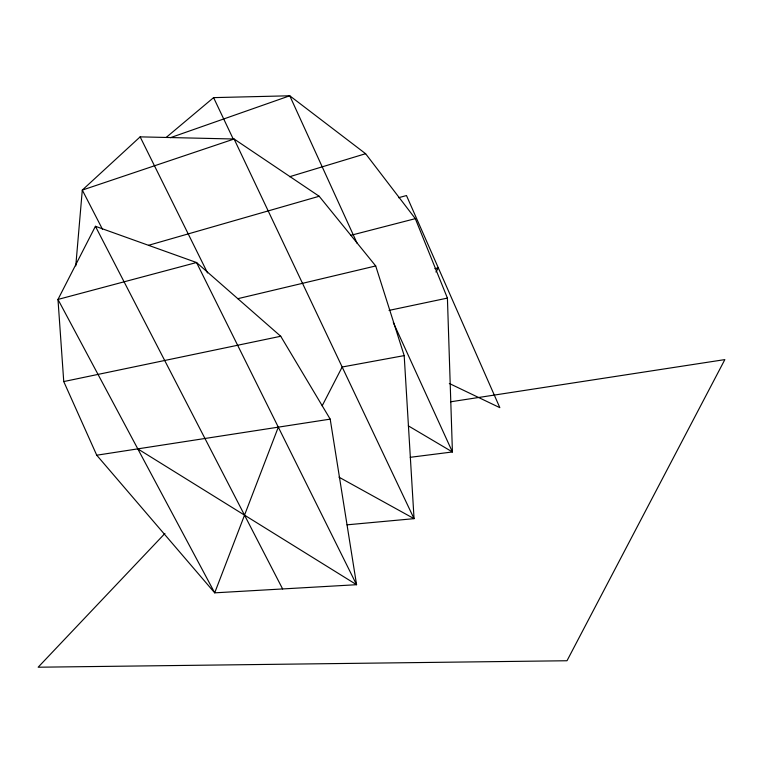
<?xml version="1.0" encoding="UTF-8"?>
<svg xmlns="http://www.w3.org/2000/svg" width="763" height="763" viewBox="0 0 763 763"><rect width="100%" height="100%" fill="white"/><g stroke="black" fill="none" stroke-linecap="round" stroke-linejoin="round"><path stroke-width="1.14" d="M75.775 265.906L82.299 190.082L140.144 136.863L234.098 139.009L319.182 196.263L375.711 265.953L404.19 355.606L414.051 518.659L347.06 524.83M278.304 427.156L214.699 592.841L356.569 584.706L330.198 419.135L280.727 336.264L196.53 262.52L95.423 226.296L57.978 299.439L63.749 381.567L96.739 455.215L214.699 592.841L57.978 299.439L196.53 262.52L356.569 584.706L137.798 448.873M322.167 405.84L342.167 367.003L404.19 355.606M435.921 271.981L438.315 267.87L434.853 268.662M164.932 533.461L38.15 667.215L567.004 660.748L724.85 359.602L450.59 401.805M166.305 137.35L213.592 97.626L289.759 95.785L365.601 153.706L415.32 218.657L447.414 298.095L452.421 451.963L410.227 457.304M170.435 137.674L289.759 95.785L357.113 243.263M289.635 176.711L365.601 153.706M319.182 196.263L148.508 245.314M398.544 197.712L406.479 195.547L499.841 407.671L449.321 383.474M350.942 235.29L415.32 218.657M237.779 298.695L375.711 265.953M389.025 310.398L447.414 298.095M63.749 381.567L280.727 336.264M96.739 455.215L330.198 419.135M338.991 477.171L414.051 518.659L234.098 139.009L82.299 190.082L102.49 229.291M408.319 425.849L452.421 451.963L393.298 322.501M95.423 226.296L282.625 588.95M140.144 136.863L207.536 272.925M213.592 97.626L233.278 139.143"/></g></svg>
